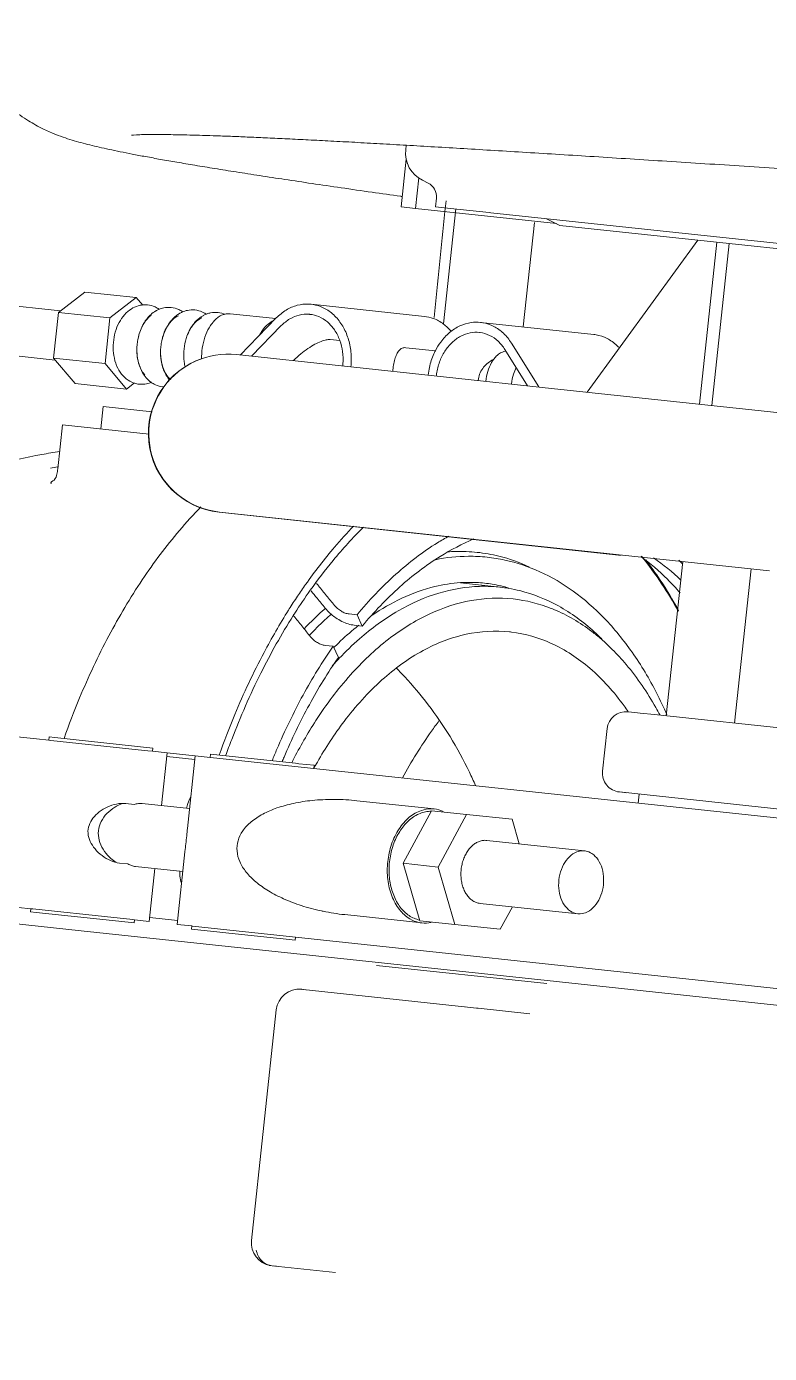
# Model space of a CAD drawing. Header units: millimetres. Extents: x 8265 to 78888, y 1905 to 34251.
# Drawn here: x 38794.17 to 38801.62, y 24291.53 to 24304.84 of the extents above; entities that cross this region are included whole.
import ezdxf

# ---------------------------------------------------------------- set-up
doc = ezdxf.new("R2010")
doc.units = ezdxf.units.MM
doc.layers.add('495_IMPIANTI_001-AM_0', color=6, linetype='Continuous', lineweight=0)

# ---------------------------------------------------------------- blocks, each defined once
blk = doc.blocks.new('gruppo elettrogeno')
at = {"layer": '495_IMPIANTI_001-AM_0'}
for p, q in [((174.3723924268306, -285.1465763368551), (175.0119360403496, -285.1465790617049)), ((174.9964519517598, -285.1465793999932), (174.9696849617103, -285.1465788844444)), ((174.9889195199903, -285.1465792549143), (175.0119360403496, -285.1465790617049)), ((175.0261329547502, -285.1468694382829), (175.0118871415689, -285.1465793868638)), ((175.0282609740207, -285.1469865484842), (175.0261329547502, -285.1468694382829)), ((175.2445633726493, -287.7065814608222), (175.2445898056994, -285.3765814611115)), ((173.2342921218587, -287.9365685231323), (172.7113547980589, -287.9365529734832)), ((173.2505881103298, -287.9365689076121), (173.2342963517094, -287.9365685232051)), ((173.3400465047398, -287.9365702158839), (173.2505881103298, -287.9365689076121)), ((174.9965742715995, -287.936579242084), (173.3400465047398, -287.9365702158839)), ((173.3400465047398, -287.9365702158839), (173.3644333093689, -287.9365707516417)), ((175.0145404998002, -287.9365788510922), (174.9696533101796, -287.936579534894)), ((175.0141943178296, -287.9365786387143), (175.0016269427197, -287.936578518872)), ((175.0117828991697, -287.9365787380239), (175.0141943178296, -287.9365786387143)), ((174.2930651279894, -288.2550444669223), (172.57360505424, -288.255051754023)), ((155.8249295856294, -288.2862614756932), (172.5736048579802, -288.2865479889924)), ((172.5736048579802, -288.2865479889924), (177.2754262204089, -288.2865612176147)), ((177.2754262204089, -288.2865612176147), (179.0032364242506, -288.2865428653831)), ((176.168663324439, -288.4518318775235), (167.7596765366798, -288.4517583384923)), ((175.12933355532, -288.4518128438731), (175.129333915489, -288.4200656063049)), ((175.1294522941498, -288.4200656076437), (175.2825081800693, -288.4200711864332)), ((175.2825081800693, -288.4200711864332), (175.3177714120502, -288.4200718526745)), ((175.3177714120502, -288.4200718526745), (175.7982436719103, -288.4200783440438)), ((175.7982436719103, -288.4200783440438), (175.8895427551397, -288.420079071363)), ((175.8895427551397, -288.420079071363), (176.1748155367604, -288.4200774669343)), ((176.1749335552504, -288.4518318417731), (176.168663324439, -288.4518318775235)), ((176.1749335552304, -288.4518274682714), (176.1749339154194, -288.4200774682731)), ((176.3248341827893, -288.4518291709255), (176.1749335552504, -288.4518318417731)), ((176.3249335552191, -288.4518291699724), (176.3249252349706, -289.1852360591629)), ((176.3249331215302, -288.4900570777618), (176.6058843204592, -288.4900566125734)), ((176.6058787046695, -288.9850724424914), (176.6058847542899, -288.4518154485349)), ((176.6059824577296, -288.4518154474836), (176.7558847541695, -288.4518214336249)), ((176.7558847542805, -288.4518171502214), (176.7558851144695, -288.420067150234)), ((176.7558847541695, -288.4518214336249), (176.803446119, -288.4518226392329)), ((176.7560034931303, -288.4200671515728), (176.9090593790497, -288.4200727303623)), ((176.803446119, -288.4518226392329), (176.9630459352102, -288.4518256753518)), ((176.9090593790497, -288.4200727303623), (177.7445352217092, -288.4200808321339)), ((176.9630459352102, -288.4518256753518), (177.7806918872393, -288.4518333165624)), ((177.7445352217092, -288.4200808321339), (177.8013667357391, -288.4200790108634)), ((177.7806918872393, -288.4518333165624), (177.8014851251501, -288.4518333095339)), ((177.801484754189, -288.4518305292631), (177.8014851143998, -288.4200790122022)), ((177.8014851251501, -288.4518333095339), (177.9247260684697, -288.4518323626735)), ((172.9992435324093, -288.9850690190515), (173.096221000349, -288.747564333863)), ((173.096221000349, -288.747564333863), (173.5559021793706, -288.7475743248151)), ((173.5559021793706, -288.7475743248151), (173.9094080471896, -288.7475746603532)), ((173.5559021793706, -288.7475743248042), (173.78250413557, -289.302579249962)), ((174.6640716638594, -288.7275705993243), (173.8845951105195, -288.7275698594322)), ((173.9094080471896, -288.7475746603532), (174.1360100033799, -289.3025795855146)), ((173.3260555874094, -288.9850693292619), (172.3401984307893, -288.9850683934828)), ((176.8029979084204, -288.9850726295927), (176.3249275057606, -288.985072175813)), ((176.8822290115495, -289.0025742328844), (176.9659443912788, -289.0025757241829)), ((173.78250413557, -289.302579249962), (173.5558895868089, -289.8575743246738)), ((173.78250413557, -289.302579249962), (174.1360100033799, -289.3025795855146)), ((174.1360100033799, -289.3025795855146), (173.9093954546188, -289.8575746602228)), ((176.3249225733089, -289.4198542049535), (176.32491425228, -290.1533291697642)), ((173.3260549997503, -289.620069329264), (172.340197828049, -289.6200683934849)), ((173.0962084077801, -289.8575643337253), (172.9992418756792, -289.6200690190535)), ((176.8029974292695, -289.6200726295947), (176.3249203019004, -289.6200721758041)), ((176.6058654513599, -290.1533154483232), (176.6058715008094, -289.6200724424825)), ((176.8822222047602, -289.6025742328138), (176.9659375844803, -289.6025757241123)), ((173.5558895868089, -289.8575743246738), (173.0962084077801, -289.8575643337253)), ((173.5558895868089, -289.8575743246738), (173.9093954546188, -289.8575746602228)), ((174.6640813745398, -289.877570599333), (173.8845940189294, -289.8775698594336)), ((176.3249146864691, -290.1150570779946), (176.6058658853908, -290.1150566126535)), ((163.1647534939802, -290.2447994152617), (172.0547534131001, -290.2449002568437)), ((176.168644021509, -290.1533318773227), (167.7596572337388, -290.153258338295)), ((171.8552544924496, -290.1532972310024), (171.8552534533592, -290.2448897978838)), ((172.0547532387791, -290.2449002630938), (171.9813869589088, -290.2449076649655)), ((175.1293138921701, -290.1850656060933), (175.1293142522591, -290.1533244699431)), ((175.1294322708291, -290.1850656074321), (175.2824881567503, -290.1850711862216)), ((175.2824881567503, -290.1850711862216), (175.3177508885692, -290.185071852452)), ((175.3177508885692, -290.185071852452), (175.7982238631193, -290.1850783438431)), ((175.7982238631193, -290.1850783438431), (175.8895227318299, -290.1850790711551)), ((175.8895227318299, -290.1850790711551), (176.1747955134397, -290.1850774667228)), ((176.1749137110892, -290.1533318415723), (176.168644021509, -290.1533318773227)), ((176.3248148798593, -290.1533291707246), (176.1749137110892, -290.1533318415723)), ((176.1749138921004, -290.1850774680652), (176.1749142522895, -290.1533274680742)), ((176.3248148838193, -290.153144688943), (176.6059631588796, -290.1531510864525)), ((176.6059631547996, -290.1533154472827), (176.7558658958587, -290.1533214334349)), ((176.7558650911487, -290.1850671500224), (176.7558654513505, -290.1533171500241)), ((176.7558658958587, -290.1533214334349), (176.80342681607, -290.153322639032)), ((176.7559834698095, -290.1850671513648), (176.909039355729, -290.1850727301653)), ((176.80342681607, -290.153322639032), (176.9630266322802, -290.1533256751545)), ((176.909039355729, -290.1850727301653), (177.7445151983993, -290.1850808319223)), ((176.9630266322802, -290.1533256751545), (177.7806725843093, -290.1533333163616)), ((177.7445151983993, -290.1850808319223), (177.8013467124292, -290.1850790106628)), ((177.7806725843093, -290.1533333163616), (177.8014650803489, -290.153333309333)), ((177.80146509109, -290.1850790119943), (177.801465451259, -290.1533305290623)), ((177.8014650803489, -290.153333309333), (177.9247067655397, -290.1533323624617)), ((177.9247067655397, -290.1533323624617), (179.3264550234799, -290.153298165912)), ((172.2447512977596, -290.4349024185149), (172.2447464195593, -290.8649024184642)), ((171.7886801004297, -291.0549126882624), (169.7988689911399, -291.0549148661421)), ((170.98066312839, -291.0549102579616), (170.9806454661102, -292.6117910233124)), ((171.6694643335704, -292.6117910233124), (171.6694819962395, -291.0548756100916)), ((171.9315201085501, -291.0549090886352), (171.7886801004297, -291.0549126882624)), ((171.9851430299896, -291.0549072846743), (171.9315201085501, -291.0549090886352)), ((172.0547435476601, -291.0549002630041), (171.9851430299896, -291.0549072846743)), ((175.0656269584397, -291.3932440936924), (175.0017238297187, -291.2870536335149)), ((175.1454932665802, -291.3932440936924), (175.0656269584397, -291.3932440936924)), ((174.8771362020598, -291.6261266200136), (174.7972698939102, -291.6261266200136)), ((174.7972698939102, -291.6261266200136), (174.8611792235897, -291.7323273845732)), ((174.9410455317302, -291.7323273845732), (174.8611792235897, -291.7323273845732)), ((173.4655731650091, -292.1612679110049), (173.8632009305602, -292.1612679110049)), ((170.7946936971093, -292.6117910233124), (173.1616936453102, -292.6117910233124)), ((173.1261149840993, -292.6087183232421), (172.3472336709492, -292.6084556558935)), ((176.3457730583705, -292.6093349648518), (173.1262301550596, -292.6087183253048)), ((173.16169362439, -292.6117910296025), (176.3423588276892, -292.6113905021239)), ((178.0000958230994, -292.8689766529724), (178.0000958230994, -293.3132679110031)), ((178.0000838162505, -293.3132679110031), (177.1268234749696, -293.3132679110031)), ((177.6150958230992, -293.3132679110031), (177.6150958230992, -293.5392679110018)), ((177.61509164975, -293.5392679110018), (177.1202289293287, -293.5392679110018)), ((177.3287341319192, -293.8086624816215), (177.4013149459788, -293.7390279612819)), ((177.4013149459788, -293.7390279612819), (177.9204459489101, -293.7390279612819)), ((177.4013149459788, -293.7390279612819), (177.6420263191594, -293.9699680689528)), ((177.9204459489101, -293.7390279612819), (178.1611573220907, -293.9699680689528)), ((177.6420263191594, -293.9699680689528), (177.6420263191594, -294.4318482843019)), ((177.6420263191594, -293.9699680689528), (178.1611573220907, -293.9699680689528)), ((178.1425417630599, -293.9521081766334), (180.4788832639497, -293.9521081766334)), ((178.1611573220907, -293.9699680689528), (178.1611573220907, -294.4318482843019)), ((176.8552779023303, -294.0717818612438), (176.8551799171291, -294.0713802866821)), ((170.7946936971093, -294.1997910233122), (173.1616936453102, -294.1997910233122)), ((171.5448107104603, -294.1997910233122), (171.5447921606792, -295.834902372445)), ((171.6694277704992, -295.8348756097921), (171.6694463199692, -294.1997910233122)), ((172.8049746735196, -294.1997910233122), (172.2420070067692, -295.1751421649724)), ((173.1616936662303, -294.1997910170148), (176.3423588695296, -294.1993904895326)), ((173.611260516529, -294.6083362001345), (173.2906960525197, -294.1997894167444)), ((173.4048953882993, -294.1997880001154), (173.6693717049602, -294.5368526488319)), ((175.9247099904005, -294.5368526488319), (176.1894070398193, -294.1995066849022)), ((176.303659910549, -294.199439873345), (175.9828211788299, -294.6083362001345)), ((177.1009025943004, -294.1441782836055), (177.100739750289, -294.1425988885321)), ((177.1008099727806, -294.2585418532626), (177.1009029430897, -294.2576346383039)), ((177.3397578364893, -294.1441782836055), (177.3395949924707, -294.1425988885321)), ((177.3396652149604, -294.2585418532626), (177.3397581852696, -294.2576346383039)), ((176.8551915866501, -294.3303883172348), (176.8553068618694, -294.3299155279537)), ((174.3591015059992, -294.4497081766322), (174.6602785185787, -294.4497081766322)), ((175.3251046172591, -294.4497081766322), (175.4213980117493, -294.4497081766322)), ((177.6420263191594, -294.4318482843019), (177.4013149459788, -294.6627883919837)), ((177.6420263191594, -294.4318482843019), (178.1611573220907, -294.4318482843019)), ((178.1611573220907, -294.4318482843019), (177.9204459489101, -294.6627883919837)), ((178.1425417630599, -294.4497081766322), (180.4788832639497, -294.4497081766322)), ((175.9886495452993, -294.6009081766324), (176.4488293550694, -294.6009081766324)), ((177.4013149459788, -294.6627883919837), (177.3289001530702, -294.5933131534448)), ((173.9424713505505, -294.7822679110041), (172.7990923279503, -294.7822679110041)), ((173.5103864523498, -295.8349138499843), (173.5103864523498, -294.7822679110041)), ((174.3103864523491, -295.8868978026521), (174.3103864523491, -294.7264357787217)), ((175.6516103448103, -294.7822679110041), (174.5082313221992, -294.7822679110041)), ((177.4013149459788, -294.6627883919837), (177.9204459489101, -294.6627883919837)), ((172.2420341159795, -295.1750952178236), (171.8611347214191, -295.8349363617644)), ((171.5447921606792, -295.8349363453754), (163.6747922202103, -295.834847064013)), ((173.2525466462794, -295.8349138500425), (171.5447921606792, -295.8349363453754)), ((173.2525473148489, -295.8349138499843), (173.3955225269201, -295.8869544082745)), ((174.7105444705703, -295.8486645812636), (173.2901963944787, -295.8486174780128)), ((174.7105409496289, -296.1590259354716), (174.7105444705703, -295.8486645812636)), ((174.7105444705703, -295.8486645812636), (174.8572159368996, -295.8486659186246)), ((174.8572159368996, -295.8486659186246), (174.8572104635095, -296.3311300171526)), ((173.954183579699, -295.8869500328447), (164.8566197192104, -295.8868841894846)), ((173.9719215986588, -295.8869498743816), (173.954183579699, -295.8869500328447)), ((174.3616267760008, -295.8869405196319), (173.9719215986588, -295.8869498743816)), ((174.5136253644796, -295.8869281552043), (174.3616267760008, -295.8869405196319)), ((174.5136894465504, -295.8869281588932), (174.5136884614294, -295.9737637233929)), ((174.8744874916392, -295.9547249588841), (174.8725646987896, -295.9546562767437)), ((174.6136997763897, -296.116598134272), (174.6716607223898, -296.1376949380146)), ((174.8716833608905, -296.4233637660227), (174.8716828277993, -296.4703548124244))]:
    blk.add_line(p, q, dxfattribs=at)
for centre, radius, start, end in [((175.0145903805787, -285.3765764643222), 0.22999735449, 359.998737582272, 86.28705161528877), ((175.0145639475195, -287.7065812390329), 0.22999735445, 270.0006982819969, 359.9999624181181), ((172.0547512977701, -290.4349002630233), 0.19, 359.9993499981107, 89.99934999915291), ((172.0547464195697, -290.8649002629727), 0.19, 269.9993499991529, 359.9993499981107), ((172.3488067497001, -293.4015086312947), 0.794, 90.11718644427108, 94.33164143097859), ((172.3472336222803, -293.4024557333842), 0.794, 90.00000150963272, 93.37657089964519), ((176.3423588486094, -293.4053904958246), 0.794, 270.0000015096327, 90.00000150963272), ((176.3457731488797, -293.4033348747625), 0.794, 294.5154779522617, 90.00000150963272), ((174.6656884614204, -295.973765447784), 0.152, 179.9993500001951, 249.999349997931), ((174.5676833609105, -296.4233603172443), 0.304, 359.9993499981107, 69.99934999793099)]:
    blk.add_arc(centre, radius, start, end, dxfattribs=at)
for points, start_tangent, end_tangent in [([(180.0780434444496, -284.3065783870852), (179.8834662130503, -284.0041517139625), (179.6306164257494, -283.7243973802733), (179.3728147818201, -283.5177338940821), (179.1251287715004, -283.3696419240814), (178.8980619522299, -283.2667181962252), (178.6984685101306, -283.1968240020842), (178.5250484963199, -283.1484038575154), (178.366527189939, -283.1114086217722), (178.2104715880196, -283.0793960050951), (178.0388071800389, -283.0474040299641), (177.8440755055308, -283.0141554111733), (177.6231600771698, -282.9795158709649), (177.3733972356495, -282.9435651875147), (177.0920550693099, -282.9065005624843), (176.7769260266396, -282.8687149286243), (176.4657419342893, -282.8348428214131)], (-0.4746607124626348, 0.8801688520076498), (-0.9946663646047276, 0.1031446708464158)), ([(175.0400589351502, -285.1483719562248), (175.0282490876489, -285.1471504662632)], (-0.9908632945611741, 0.1348700540942135), (-0.9973811648572731, 0.07232435266180298)), ([(175.0446538512806, -285.1490605467525), (175.0400589351502, -285.1483719562248)], (-0.986830593699089, 0.1617571616328118), (-0.9908632945101222, 0.1348700544692807)), ([(175.0939829851504, -285.1664329187124), (175.0620131584601, -285.1529374068132), (175.0446538512806, -285.1490605467525)], (-0.8725455426726946, 0.4885327787999624), (-0.9868305936232227, 0.1617571620956485)), ([(175.1881765821799, -285.2853354900517), (175.1617920231802, -285.2307711187141), (175.12870934887, -285.1917565941521), (175.0939829851504, -285.1664329187124)], (-0.3216677521184022, 0.9468526058722626), (-0.8725455426545723, 0.48853277883233)), ([(178.00124969221, -293.0445185337239), (178.1751979512901, -292.9959460584441), (178.6465381405797, -292.8363153737455), (179.1419083664296, -292.6176763332523), (179.6803436508289, -292.3086479545937), (180.2242149702397, -291.9011655533914), (180.7324046526501, -291.4004226607549), (181.1776520910207, -290.814969563985), (181.5379043403391, -290.1623903389745), (181.7969252067487, -289.4651214039231), (181.9485268708395, -288.7478693813327), (181.99437592916, -288.0732679109942)], (0.9667732253165389, 0.2556355429337969), (1.618643765082086e-05, 0.9999999998689997)), ([(173.8845949206006, -288.7275698594431), (173.7935586653202, -288.7422766542632)], (-0.9999999999995173, -9.827540097879012e-07), (-0.9517115482839632, -0.3069936951517761)), ([(173.8899552660696, -288.7276225627438), (173.8846010878988, -288.7275698595049)], (-0.9998074502295224, 0.01962300857517194), (-0.9999999997637948, 2.173500437037548e-05)), ([(173.9129774024295, -288.7290260855634), (173.8899552660696, -288.7276225627438)], (-0.9948561786795391, 0.1012975011693043), (-0.9998074502230714, 0.01962300890385351)), ([(173.91274627448, -288.7540170384536), (173.9399556622502, -288.758169269583), (173.9941835279096, -288.7748511057443), (174.046180478319, -288.8022757739245), (174.0948880055003, -288.8398849869418), (174.1393145646598, -288.8869131297042), (174.1785557591702, -288.9424028448238), (174.2118127514805, -289.0052245217239), (174.2384085251197, -289.0740992922338), (174.2578016668504, -289.1476250646347), (174.2695973882201, -289.2243050662228), (174.2735555623603, -289.3025783133135), (174.2695956122589, -289.3808513883132), (174.2577981510804, -289.4575308771246), (174.238403341109, -289.5310558064821), (174.2118060047596, -289.5999294208532), (174.1785475870802, -289.6627496520823), (174.139305133569, -289.7182376613937), (174.0948775073903, -289.7652638729533), (174.0461691269102, -289.8028709686923), (173.9941715542791, -289.8302933765926), (173.9399433101498, -289.8469728555219), (173.9127372966304, -289.8511235480046)], (0.9947740323181877, -0.1021010510495033), (-0.9947771720659848, -0.102070455747009)), ([(173.9129624140205, -289.8761150657638), (174.0102473537099, -289.8494300873836), (174.1236068954004, -289.7677598260825), (174.2135702448795, -289.6405535296735), (174.2713311626703, -289.480263036764), (174.2912356077104, -289.3025786975822), (174.2713351942202, -289.1248934932746), (174.2135779133296, -288.9646004896249), (174.12361745013, -288.8373902826652), (174.0102597615296, -288.7557150937728), (173.9129774024295, -288.7290260855634)], (0.9948612457996824, 0.1012477239541917), (-0.9948561786865274, 0.10129750110067)), ([(174.8837309243299, -288.7382187172925), (174.6640776412496, -288.7275705993825)], (-0.9952434252789244, 0.09741932271923306), (-0.9999999999653922, 8.319606587177651e-06)), ([(174.8981009971994, -288.7396729314542), (174.8837309243299, -288.7382187172925)], (-0.994582570704026, 0.103949555322623), (-0.9952434252510828, 0.09741932300366517)), ([(174.8992171539194, -289.865353874412), (175.1085227504991, -289.832631485654), (175.2930321125004, -289.7833742542725), (175.4530980464697, -289.7198346730229), (175.588001302629, -289.6431762700422), (175.6952733651488, -289.5541315693636), (175.7702884255305, -289.4541325366017), (175.8068459698807, -289.3505223698239), (175.8056609757896, -289.2479935812453), (175.7670147863391, -289.1451365119547), (175.6913193701403, -289.046986026483), (175.583990308849, -288.9592563402848), (175.4495037986198, -288.8836137483022), (175.2900894777304, -288.8208092506547), (175.1064167370205, -288.7720718359242), (174.8981009971994, -288.7396729314542)], (0.9945301174261585, 0.1044502059945857), (-0.9945825706717057, 0.103949555631861)), ([(176.3265737929687, -288.8689854913036), (176.3477324721898, -288.9350129930544), (176.3556779928003, -288.9848285902344)], (0.3942045944606232, -0.9190227079382401), (0.09742377362351581, -0.9952429895924684)), ([(172.332662198869, -288.9852581267742), (172.2634054822502, -289.0042143173023), (172.1958715597393, -289.059346145893), (172.1457455515701, -289.1438141671324), (172.1190733941003, -289.247430291035)], (-0.9987470345787777, -0.0500435901999231), (-0.1236773703068191, -0.9923224818948676)), ([(172.3401983023905, -288.9850683934937), (172.332662198869, -288.9852581267742)], (-0.9999999999989982, -1.415526971737871e-06), (-0.9987470345931093, -0.05004358991389996)), ([(172.416997545999, -289.0042176555444), (172.3402017313492, -288.9850683935229)], (-0.8908937799982557, 0.4542117047813933), (-0.9999999997638048, 2.173454444984646e-05)), ([(172.5613241156698, -289.2474399031425), (172.5346543092001, -289.1438226198816), (172.484530217569, -289.0593524197548), (172.416997545999, -289.0042176555444)], (-0.1236545404024847, 0.9923253270162213), (-0.8908937800048191, 0.4542117047685201)), ([(173.3260555874094, -288.985073035813), (173.3446009666804, -288.9861541557848), (173.38117925601, -288.9947859428839), (173.4162539073404, -289.0118132584439), (173.4488681756193, -289.0367716416631), (173.4781324286196, -289.0689802929237), (173.5032484138192, -289.1075606441746), (173.5235310325988, -289.1514603240039), (173.5384270280101, -289.199481863584), (173.54753007611, -289.250315360493), (173.5505918694907, -289.3025742094624)], (0.9999999999994601, -1.039249650603514e-06), (-1.13446587250527e-05, -0.9999999999356494)), ([(176.8822290115495, -289.0025742328844), (176.8403834937708, -288.989184797575), (176.8030012089803, -288.9850726296327)], (-0.9207455009385839, 0.3901637124353782), (-0.9999999997638063, 2.1734481842354e-05)), ([(176.9659443912788, -289.0025757241829), (177.0563011497597, -289.0169283778241), (177.1472036305004, -289.0578581645141), (177.2243804106402, -289.1170188963451), (177.2804880694694, -289.1872768783624), (177.3106027636804, -289.2656691742823), (177.3093024189093, -289.3459785927635), (177.2778915772396, -289.4221909829039), (177.2219318390489, -289.4904933393636), (177.14656875937, -289.5476764485038), (177.0566576494693, -289.588114506013)], (0.9999999998588689, -1.680066229575839e-05), (-0.9560045353780183, -0.293351884835703)), ([(177.0570174960903, -289.0396512617745), (176.999381954789, -289.0066048365343)], (-0.8176560023644535, 0.5757070972268634), (-0.9128500154232476, 0.4082950518213229)), ([(177.0570509486388, -289.5654706799223), (177.071489896749, -289.5548018836535), (177.1429016535803, -289.4834744693626), (177.1918765514292, -289.3970708092429), (177.2095560837188, -289.3025901712545), (177.1920714643293, -289.2085964651715), (177.143190735469, -289.1220484353917), (177.0722308628301, -289.0509200461938), (177.0570174960903, -289.0396512617745)], (0.8176155557339839, 0.5757645378293186), (-0.8176560023484121, 0.5757070972496461)), ([(176.324922952359, -289.419969972093), (176.324234125319, -289.3459776577338), (176.3241749114495, -289.2656682379538), (176.3249232353701, -289.1872759713451), (176.3249247709991, -289.1851201859254)], (-5.136237414920377e-05, 0.9999999986809532), (0.0002033037366841689, 0.9999999793337953)), ([(172.1190733941003, -289.247430291035), (172.1190721431594, -289.3576968838324)], (-0.1236773703177871, -0.9923224818935007), (0.1236545403570093, -0.9923253270218879)), ([(172.5613228647399, -289.3577064959436), (172.5613241156698, -289.2474399031425)], (0.1236773703177871, 0.9923224818935007), (-0.1236545403570093, 0.9923253270218879)), ([(173.5505918694907, -289.3025742094624), (173.547528890389, -289.3548329253144), (173.5384246889189, -289.4056660265023), (173.5235276039493, -289.453686918544), (173.5032439891202, -289.4975857166837), (173.4781271285701, -289.5361649761444), (173.448862144789, -289.5683723552947), (173.4162473102406, -289.5933293208045), (173.3811722725895, -289.6103551116839), (173.3445937874203, -289.6189853087644), (173.3260549997503, -289.6200656227238)], (-1.134464937318571e-05, -0.9999999999356496), (-0.9999999999994601, 1.039225736951307e-06)), ([(172.1190721431594, -289.3576968838324), (172.1457419496401, -289.4613141670934), (172.1958660412693, -289.5457843672239), (172.2633987128393, -289.6009191314233), (172.3326605553393, -289.6198786115356)], (0.1236545403981768, -0.992325327016758), (0.9987466863255696, -0.05005053999403294)), ([(172.41699077659, -289.6009224696727), (172.484524699099, -289.5457906410747), (172.53465070727, -289.4613226198426), (172.5613228647399, -289.3577064959436)], (0.8909115581409435, 0.454176832930607), (0.1236773703078634, 0.9923224818947375)), ([(172.3401979564496, -289.6200683934849), (172.41699077659, -289.6009224696727)], (0.9999999999989976, 1.416034724006655e-06), (0.8909115581225596, 0.4541768329666683)), ([(177.0566576494693, -289.588114506013), (176.96594183655, -289.602575724145)], (-0.9560045353652309, -0.2933518848773755), (-0.9999999999999332, 3.657692491820791e-07)), ([(176.9994456194599, -289.5985125949528), (177.0570509486388, -289.5654706799223)], (0.9127555752517773, 0.4085061319574008), (0.8176155557403102, 0.5757645378203349)), ([(172.3326605553393, -289.6198786115356), (172.3401945274891, -289.6200683934521)], (0.9987466863388981, -0.05005053972807007), (0.9999999997638094, -2.173433633127908e-05)), ([(176.3556689116995, -289.6203162910942), (176.3477114112302, -289.6701694138728), (176.3265621749197, -289.7361432499429)], (-0.09749166901652749, -0.9952363410127124), (-0.394240957326546, -0.9190071096385756)), ([(176.8029971912401, -289.6200726295947), (176.8400844922198, -289.6160241433327), (176.8822222047602, -289.6025742328138)], (0.9999999999987018, -1.611360151500202e-06), (0.9207593671258326, 0.3901309880668749)), ([(173.7936059889507, -289.8628784707844), (173.8845880415502, -289.8775698593645)], (0.9517597890567082, -0.3068441036336372), (0.9999999997638056, -2.173450472088639e-05)), ([(174.6640822519294, -289.877570599333), (174.8837524763803, -289.8669227991641)], (0.9999999999997901, -6.481077005030919e-07), (0.9952432795238164, 0.0974208117533359)), ([(174.8837524763803, -289.8669227991641), (174.8992171539194, -289.865353874412)], (0.9952432794981293, 0.09742081201575248), (0.9945301174520733, 0.1044502057478359)), ([(173.8845942088392, -289.8775698594336), (173.8899477591804, -289.8775172802352)], (0.9999999999995169, 9.828896714199999e-07), (0.999807906454332, 0.01959974977915702)), ([(173.8899477591804, -289.8775172802352), (173.9129624140205, -289.8761150657638)], (0.9998079064457389, 0.01959975021750365), (0.994861245817103, 0.1012477237830155)), ([(172.9302121100791, -292.0037796956431), (173.3217073613505, -292.0572679110055), (173.7380263106606, -291.9967419990035), (174.1416956193698, -291.8170033122124), (174.520449999789, -291.5235131196723), (174.8627811917304, -291.1251889723835), (175.1582876351604, -290.6341337479944), (175.3448150362201, -290.2110579442242)], (0.9643436832631248, -0.2646530947306496), (0.3573093694802545, 0.9339860890193297)), ([(173.3021040931199, -291.7252393569042), (173.3217073613505, -291.7253897006749), (173.7504430624194, -291.6549847084943), (174.1627568119402, -291.4473884827248), (174.5426433405701, -291.1097007944236), (174.87576410781, -290.655707994204), (175.0995963214791, -290.2199760582016)], (0.9998826628711877, -0.01531863210677737), (0.4001879946219907, 0.9164330684564092)), ([(174.4070133210389, -291.2382597968726), (174.31949018261, -291.164325660674), (174.0552867173301, -290.9106956476617), (173.8036296860191, -290.6163382796522), (173.57215620649, -290.2823897882745), (173.4968453053298, -290.1558326428649)], (-0.7736346557421406, 0.633631927411127), (-0.4955825354991444, 0.8685608502046585)), ([(174.2341107105094, -290.155551036064), (173.9932674800093, -290.652004447672), (173.9303094016195, -290.7609524239242)], (-0.3844563074944015, -0.923143189124943), (-0.5123051963281388, -0.8588034616925965)), ([(175.4519349404291, -290.1856733946634), (175.4373160749801, -290.234360679643), (175.2407566641505, -290.7849571856941), (175.0017238297187, -291.2870536335149)], (-0.2838373676733584, -0.9588724360999531), (-0.4787670933689345, -0.877941951558907)), ([(175.0656269584397, -291.3932440936924), (175.3130757252602, -290.8749193730737), (175.5165790027295, -290.306282079332), (175.5519809518901, -290.1863182167153)], (0.4798764874731124, 0.8773360569191647), (0.2741589548178509, 0.9616843907921058)), ([(175.0995963214791, -290.2199760582016), (175.1166147813801, -290.1804557767146)], (0.4001879947259646, 0.9164330684110058), (0.3908577455168695, 0.9204510974350948)), ([(175.1166147813801, -290.1804557767146), (175.1274523324992, -290.1547013312456)], (0.390857745440279, 0.9204510974676178), (0.3848740825195197, 0.9229690897341893)), ([(175.3448150362201, -290.2110579442242), (175.3537822577491, -290.1874354932925)], (0.3573093694053045, 0.9339860890480027), (0.3524865054890831, 0.9358168963253949)), ([(176.0208091905006, -290.1865212859748), (175.9776443086394, -290.3563234016847), (175.7579035100898, -291.048727082064), (175.496444615299, -291.6563122009547)], (-0.2358780131530671, -0.9717826726747919), (-0.4426114352461997, -0.8967135090926752)), ([(175.5494705921792, -291.7065374132517), (175.7486181874301, -291.2578148111943), (175.9733990790992, -290.6080677605833), (176.0855472314197, -290.1867740719326)], (0.4404842423645406, 0.8977603423122102), (0.2313754682311361, 0.9728645294699683)), ([(177.6509264667693, -290.1867757716436), (177.5387787186992, -290.6080677605833), (177.3139978270192, -291.2578148111943), (177.0402701825205, -291.8534610643846), (176.72224567577, -292.3848870995216), (176.5331905786097, -292.6429319128956)], (-0.2313756721335297, -0.9728644809760285), (-0.6188994900437963, -0.7854701911743875)), ([(173.6244337814387, -292.4462348488532), (173.4462228470002, -292.4367354487122), (173.0835786696407, -292.357579792003), (172.7303705434097, -292.1990725207443), (172.3920262788706, -291.9623205000144), (172.0769721288889, -291.652100299224), (171.7908872263288, -291.2736127682228), (171.6629364683904, -291.065218709432)], (-0.9999999992822106, -3.788903397115984e-05), (-0.4975530771267646, 0.8674335337313677)), ([(171.733702438929, -291.0580254504321), (171.7806335309597, -291.1251889723835), (172.1229647229102, -291.5235131196723), (172.2786409721302, -291.6604707425222)], (0.5627870323672396, -0.8266019333386992), (0.7796810409503218, -0.6261768714849048)), ([(172.0535563675603, -291.055798427843), (172.1007713821291, -291.1097007944236), (172.4806579107608, -291.4473884827248), (172.8929716602797, -291.6549847084943), (173.3021040931199, -291.7252393569042)], (0.6486408869353149, -0.7610946063373254), (0.9998826628710829, -0.015318632113618)), ([(174.9918908733598, -291.2793438656126), (175.0554320349002, -291.1928922617344)], (0.6053970074741447, 0.7959236542165024), (0.579144143499334, 0.8152251597260863)), ([(173.6223015534306, -292.1529445171554), (173.6687241547406, -292.1473053184136), (174.0694847047798, -292.036176198163), (174.4537721222896, -291.8169492703646), (174.8111040482891, -291.4956044741348), (174.9918908733598, -291.2793438656126)], (0.9944784678914671, 0.1049408257078257), (0.6053970074362889, 0.7959236542452963)), ([(175.0538581577293, -291.3849063553216), (175.0158886833306, -291.4312805688614), (174.8567421034804, -291.6065026942933)], (-0.6258831217191335, -0.7799168660486273), (-0.7037589172464973, -0.7104388688663071)), ([(175.0586016644502, -291.3789805238348), (175.0538581577293, -291.3849063553216)], (-0.6239636237463735, -0.781453387119983), (-0.6258831223223805, -0.7799168655645216)), ([(175.1454932665802, -291.3932440936924), (175.1844991134003, -291.3981644558125), (175.2257526877092, -291.4124426494536), (175.2654734977004, -291.4347447966657), (175.3001124706097, -291.4631112260149)], (1, -1.83697019872103e-16), (0.7114595637819005, -0.7027270374073193)), ([(175.4949937777401, -291.6555961641034), (175.4802784016301, -291.6410620274046), (175.3898813456508, -291.5517773138645), (175.3001124706097, -291.4631112260149)], (-0.7114751292689346, 0.7027112781446965), (-0.7114595637718224, 0.7027270374175226)), ([(175.3148857336291, -291.4762440225322), (175.1759923678292, -291.6473220827038), (175.1181055008201, -291.7120526808949)], (-0.6045148317752904, -0.7965938853416414), (-0.6770534525376121, -0.7359338437705523)), ([(175.1832145185199, -291.7634602380431), (175.3745246119197, -291.5345213801347)], (0.6766796883092736, 0.7362775288093915), (0.605934865134758, 0.795514260848995)), ([(175.3158381488502, -291.4749883939339), (175.3148857336291, -291.4762440225322)], (-0.6041529232297687, -0.7968683990176327), (-0.6045148326082772, -0.7965938847095092)), ([(172.2786409721302, -291.6604707425222), (172.3983693366099, -291.7499790528318)], (0.7796810409524172, -0.6261768714822956), (0.8217780621689443, -0.5698077013676235)), ([(173.7757596105093, -292.6150843324331), (174.0946499371894, -292.4031308479944), (174.4631802112399, -292.0576289745122), (174.7972698939102, -291.6261266200136)], (0.8754060589515588, 0.4833882828026558), (0.554740948734326, 0.8320231245568478)), ([(174.0285412108897, -292.6166037113335), (174.1356427053397, -292.5368497952923), (174.5162784958902, -292.1790841677148), (174.8611792235897, -291.7323273845732)], (0.8170554819670848, 0.5765590510845658), (0.5535398207130646, 0.8328227103561409)), ([(174.8567421034804, -291.6065026942933), (174.8320936850105, -291.6310539622145)], (-0.7037589172643013, -0.7104388688486706), (-0.7132430490283908, -0.7009167946430479)), ([(174.8771362020598, -291.6261266200136), (174.93853823465, -291.6323662145633), (175.00482253882, -291.6510775091128), (175.0699973774499, -291.6805260601332), (175.1147998407596, -291.707577309674)], (1, -1.83697019872103e-16), (0.8294110756275286, -0.5586387630896965)), ([(175.0956686136087, -291.8022009608949), (175.0610274380088, -291.773831505544), (175.0213050726306, -291.7515273023428), (174.9800507864402, -291.7372480006243), (174.9410455317302, -291.7323273845732)], (-0.7114466792963914, 0.7027400817643304), (-1, 1.83697019872103e-16)), ([(175.1147998407596, -291.707577309674), (175.1323899704603, -291.7199560899326), (175.1833260743006, -291.7628860095656)], (0.82941107561541, -0.5586387631076889), (0.7180063730699159, -0.6960365279430275)), ([(175.496444615299, -291.6563122009547), (175.4826816027398, -291.6840161800037), (175.353638762319, -291.927545638825)], (-0.4426114352577164, -0.8967135090869907), (-0.489533168759782, -0.8719846768630781)), ([(175.4061299723999, -291.980572315214), (175.4748905429187, -291.8534610643846), (175.5436216736598, -291.7184257582021)], (0.4868222511783217, 0.8735010565292243), (0.4424219229337828, 0.8968070261252272)), ([(175.5436216736598, -291.7184257582021), (175.5494705921792, -291.7065374132517)], (0.442421923220399, 0.896807025983831), (0.4404842422441686, 0.8977603423712704)), ([(172.3953767550702, -291.7541929096524), (172.4773742077195, -291.8169492703646), (172.8616616252293, -292.036176198163), (173.2624221752703, -292.1473053184136), (173.3758333771802, -292.158488154445)], (0.7798509068713886, -0.6259653049905185), (0.9981985628251144, -0.05999690970272104)), ([(172.3983693366099, -291.7499790528318), (172.5017191033294, -291.8170033122124), (172.9053884120294, -291.9967419990035), (172.9302121100791, -292.0037796956431)], (0.8217780621668868, -0.5698077013705909), (0.9643436832651027, -0.2646530947234426)), ([(174.7092975553787, -291.7438885257843), (174.4321891344898, -291.9458402455721), (174.1137642574195, -292.0982530776537), (173.8633877029897, -292.163887857253)], (-0.7592820559254538, -0.6507616764604507), (-0.9856732571891503, -0.1686660311447781)), ([(175.0956686136087, -291.8022009608949), (175.1854217374894, -291.8908546633438), (175.2758232941796, -291.9801468653723), (175.2991619497006, -292.0031988155943)], (0.7114466792901022, -0.7027400817706975), (0.7114642184530406, -0.7027223248631027)), ([(175.1833260743006, -291.7628860095656), (175.186386629739, -291.7658808581918)], (0.7180063727076857, -0.6960365283166912), (0.7114431861919096, -0.7027436181290471)), ([(175.186386629739, -291.7658808581918), (175.2761343436596, -291.8545300664346), (175.34533902972, -291.9228862988757)], (0.7114431859144943, -0.7027436184098966), (0.7114575547422399, -0.7027290714067497)), ([(175.353638762319, -291.927545638825), (175.1572615327696, -292.249996196254), (174.8907070433888, -292.614163921412)], (-0.4895331687679546, -0.8719846768584902), (-0.6307842282459358, -0.7759582832834375)), ([(174.9897931884898, -292.6148002408527), (175.15686603617, -292.3848870995216), (175.4061299723999, -291.980572315214)], (0.6125441001182488, 0.7904364145270162), (0.4868222511850539, 0.8735010565254724)), ([(171.6592660652805, -292.1186340999529), (171.8737801551688, -292.4015088309034), (172.0410973872295, -292.5904866855244)], (0.57086410347925, -0.8210445635645072), (0.68804570328656, -0.7256673550525083)), ([(171.6593397337092, -292.1104408268047), (171.8530901385693, -292.3638895406739), (172.087232837539, -292.6212479973628)], (0.5769630656979011, -0.8167702374722524), (0.7082283034566554, -0.7059834772733053)), ([(173.4551838662701, -292.1740678946344), (173.3747991416294, -292.1620336562128)], (-0.9928075053540609, 0.1197215824847226), (-0.9843933478860324, 0.1759822054576222)), ([(173.3758333771802, -292.158488154445), (173.4655731650091, -292.1611816452723)], (0.9981985628254693, -0.05999690969681501), (1, -1.83697019872103e-16)), ([(173.4647055031201, -292.1751832035525), (173.4551838662701, -292.1740678946344)], (-0.9936000412058306, 0.1129555581446605), (-0.992807505360215, 0.1197215824336892)), ([(173.624364973999, -292.1842236896236), (173.4647055031201, -292.1751832035525)], (-0.9999999987752987, 4.949143952285276e-05), (-0.9936000411523991, 0.1129555586146651)), ([(173.4655731650091, -292.1611816452723), (173.6223015534306, -292.1529445171554)], (1, -1.83697019872103e-16), (0.9944784678913224, 0.1049408257091964)), ([(173.845328799549, -292.1668603527332), (173.78579999254, -292.1749894897848), (173.624364973999, -292.1842236896236)], (-0.9877345809005013, -0.1561422354563655), (-0.9999999987752985, 4.949144286704342e-05)), ([(173.8633877029897, -292.163887857253), (173.845328799549, -292.1668603527332)], (-0.9856732572127157, -0.1686660310070639), (-0.9877345809316967, -0.1561422352590283)), ([(171.6630492372096, -292.2974666659547), (171.8041935151105, -292.4192048776649), (172.0930227606495, -292.6178116957026)], (0.7343024615717776, -0.6788224325474433), (0.8660613626570846, -0.499937712232788)), ([(173.1912248804292, -292.3927379585521), (173.5098232296205, -292.4692021096535), (173.7290255328808, -292.4841748292756)], (0.9457713351453069, -0.3248331596642556), (1, -1.83697019872103e-16)), ([(174.1387310087594, -292.3661346714043), (173.8119507265092, -292.4357049041218), (173.6244337814387, -292.4462348488532)], (-0.953938635087239, -0.3000018008077549), (-0.9999999992822106, -3.788903590990468e-05)), ([(171.6672942294499, -292.4238702660523), (171.9635674193996, -292.6174231828418)], (0.7954971936067172, -0.6059572715661041), (0.8764777885143137, -0.4814422979351295)), ([(173.7290255328808, -292.4841748292756), (173.9482278361302, -292.4692021096535), (174.0256356446989, -292.4566321728717)], (1, -1.83697019872103e-16), (0.9829215257733979, 0.1840251998268052)), ([(171.6652584301391, -292.5868602534256), (171.7113484780493, -292.6199906113334)], (0.8055622477213796, -0.5925111518326711), (0.8183734251866378, -0.5746868164037613)), ([(178.0006308493994, -292.8683509097546), (178.0052641151306, -292.8165073541941), (178.0267748522692, -292.7538990593721), (178.0521709163495, -292.7144305448937)], (0.02327118039883542, 0.9997291894122352), (-0.7348122962094085, 0.6782705133937762)), ([(178.0010891233796, -292.8892890678917), (178.0051664549501, -292.8881826906445)], (0.9651869390981033, 0.2615610303436546), (0.9650146104825508, 0.2621961127766976)), ([(178.0051664549501, -292.8881826906445), (178.0746133973189, -292.8688921302537)], (0.965014610259254, 0.2621961135985431), (0.9619840741412671, 0.2731055493734413)), ([(177.0270471859003, -293.8013602307919), (177.0417018458793, -293.8009081766331)], (0.9981121172186178, 0.0614182502304326), (1, -1.83697019872103e-16)), ([(177.0417018458793, -293.8009081766331), (177.1178843419693, -293.8131700811145), (177.16198325613, -293.8324411831027)], (1, -1.83697019872103e-16), (0.8754460608391259, -0.4833158331373569)), ([(177.1591221408999, -293.8330757340018), (177.2061284983101, -293.8126014125746), (177.2805570880701, -293.8009081766331)], (0.8730917097571017, 0.4875560135547721), (1, -1.83697019872103e-16)), ([(177.16198325613, -293.8324411831027), (177.1899628927895, -293.8501937162337)], (0.8754460607590097, -0.4833158332824741), (0.8106832788416065, -0.5854849454995594)), ([(177.1899628927895, -293.8501937162337), (177.1927624945201, -293.8522421570824)], (0.8106832789805831, -0.5854849453071275), (0.8033636349185319, -0.5954887657130769)), ([(177.1927624945201, -293.8522421570824), (177.2390343193692, -293.8948846135145)], (0.8033636354204882, -0.5954887650358964), (0.6631161313406246, -0.7485165304492905)), ([(177.2805570880701, -293.8009081766331), (177.3293022627804, -293.8058886622539)], (1, -1.83697019872103e-16), (0.9796622887525667, -0.2006534325549472)), ([(177.3293022627804, -293.8058886622539), (177.3567395841492, -293.8131700811145), (177.4315337109892, -293.8521798977754), (177.4967750717587, -293.918226705734), (177.5461991229804, -294.008450423983), (177.5742061954898, -294.1109472322032), (177.5812578956793, -294.2167262545127), (177.5684407847402, -294.3206478908915), (177.5359922471798, -294.4170903412314), (177.4857083729603, -294.4977885579729), (177.4245849688396, -294.5546231693525), (177.3549856778191, -294.5892149406945), (177.3294318087792, -294.5959021380049)], (0.9796622887310583, -0.2006534326599587), (-0.9795593353710952, -0.2011554336510412)), ([(177.0429435194092, -293.9587347854731), (177.0192736135305, -293.9253502478323), (176.9706601094294, -293.8818676483324)], (-0.5199809476740046, 0.8541778585611103), (-0.8511303508381093, 0.524954403622064)), ([(176.9788588093506, -293.8730156424544), (177.0190645873899, -293.918226705734), (177.0441756579694, -293.9571652411551)], (0.7322618321649669, -0.6810232075006004), (0.4894538427858761, -0.8720292058080044)), ([(177.0443372964291, -293.9610467097928), (177.0429435194092, -293.9587347854731)], (-0.5126223836097563, 0.8586141693579554), (-0.5199809478979055, 0.8541778584248105)), ([(177.0441756579694, -293.9571652411551), (177.0455009588095, -293.9595456732322)], (0.4894538415084684, -0.8720292065249897), (0.4834252107085024, -0.8753856668071737)), ([(177.1007466983301, -294.142598161402), (177.0937335962808, -294.0956544137016), (177.0646196492089, -294.0007036224351), (177.0443372964291, -293.9610467097928)], (-0.1040828504440501, 0.9945686302329476), (-0.5126223838460382, 0.858614169216887)), ([(177.0455009588095, -293.9595456732322), (177.0684886386098, -294.008450423983), (177.0964957111191, -294.1109472322032), (177.1007434491894, -294.1425985012838)], (0.4834252112800159, -0.8753856664915596), (0.1041233193610615, -0.9945643942778338)), ([(177.3077456668289, -294.0108484180937), (177.3034748913997, -294.0007036224351), (177.2581288557103, -293.9253502478323), (177.2334267427905, -293.8996777996845)], (-0.3754676847883954, 0.9268354857684519), (-0.7505456171306014, 0.6608186412367956)), ([(177.2390343193692, -293.8948846135145), (177.2579198295698, -293.918226705734), (177.3073438807987, -294.008450423983), (177.307861791629, -294.0097637577537)], (0.6631161312979379, -0.7485165304871069), (0.3654116470233043, -0.9308460282021491)), ([(176.6100012533607, -294.4980354837144), (176.6307468728901, -294.4628524702139), (176.6677881217602, -294.3670741818323), (176.6870906335498, -294.2578341119452), (176.6870906335498, -294.143982241324), (176.6846467867199, -294.1206321715845)], (0.5551566999650839, 0.8317457775569876), (-0.1221566879164215, 0.9925108279496451)), ([(176.8551884242097, -294.0713782112043), (176.8396842166894, -294.0205058276233)], (-0.2370195769498122, 0.9715048739674609), (-0.3477689310462393, 0.9375802742160034)), ([(176.8397333980392, -294.0202966745828), (176.8552844472197, -294.0717802666632)], (0.3425155638878653, -0.939512154522004), (0.2365081265018294, -0.9716295107182547)), ([(176.8553151385404, -294.3299175377442), (176.8602697715796, -294.3072652490237), (176.8704069130599, -294.2009081766346), (176.8602697715796, -294.0945511042346), (176.8552862317792, -294.0717798364649)], (0.2359687146272584, 0.9717606524845301), (-0.2362087380074699, 0.9717023371840363)), ([(177.3396019405191, -294.142598161402), (177.3325888384697, -294.0956544137016), (177.3077456668289, -294.0108484180937)], (-0.104082850409649, 0.9945686302365476), (-0.3754676848052232, 0.9268354857616348)), ([(177.307861791629, -294.0097637577537), (177.335350953299, -294.1109472322032), (177.3395986913692, -294.1425985012838)], (0.3654116472125942, -0.9308460281278418), (0.1041233193529513, -0.9945643942786828)), ([(173.5384618075805, -294.3682209411245), (173.5567875617598, -294.3013386998036), (173.5663598299598, -294.2009081766346), (173.5663586778901, -294.199785781243)], (0.3402786116300385, 0.9403246601398549), (-0.002053160382813244, 0.999997892264)), ([(173.7269378282599, -294.4835809213555), (173.7453051993289, -294.4638386998022), (173.7885732589202, -294.3919383836228), (173.8163530632191, -294.3013386998036), (173.8259253314191, -294.2009081766346), (173.8259241704091, -294.1997814316028)], (0.7259292954219088, 0.6877693349141494), (-0.002061120350297831, 0.9999978758891949)), ([(173.7682598431093, -294.4285095024616), (173.7873766133089, -294.4165537947856), (173.8330780353699, -294.3765138941644), (173.8706239561288, -294.3245075813547), (173.8950289332297, -294.2643697724934), (173.903348632839, -294.1997784665737)], (0.8730130070849604, 0.487696923775899), (-0.004613986804363008, 0.9999893555062319)), ([(173.9424042382889, -294.6802662472337), (174.0324649957602, -294.6668361656348), (174.1243720753191, -294.6227051919532), (174.2042491668908, -294.550697494863), (174.26682053068, -294.4555770534216), (174.3079550220191, -294.3436327205427), (174.3249382027298, -294.2222626158227), (174.3253196026199, -294.1997592474518)], (0.999999984605407, 0.0001754684762549676), (-0.001785329372701383, 0.9999984062982455)), ([(174.4067867519298, -294.1997532283322), (174.4026448371096, -294.2783423294613), (174.3734100404199, -294.4173287905951), (174.3617358611391, -294.4507091607747)], (0.001596786569128577, -0.9999987251355137), (-0.3551958038164266, -0.934791923879963)), ([(174.6602785185787, -294.4497081766322), (174.6956480501703, -294.4413583060532), (174.7238025131792, -294.4160091192252), (174.743634813929, -294.3757225895251), (174.7563337992287, -294.323515623274), (174.7632303872997, -294.2632976201648), (174.7653320310292, -294.1997344747224)], (1, -1.83697019872103e-16), (-0.001236616759384677, 0.999999235389203)), ([(175.6517222748007, -294.7822586927514), (175.5603395396502, -294.7709251414644), (175.4514242673795, -294.725458441194), (175.3547587222092, -294.6479304393843), (175.2762436254798, -294.5430849466147), (175.220671654939, -294.4173287905951), (175.1914368582493, -294.2783423294613), (175.1872950463803, -294.1996904556154)], (-0.9999999597732211, 0.0002836433613146117), (0.001683233567539476, 0.9999985833613751)), ([(175.2687622308094, -294.1996845172553), (175.2691434926292, -294.2222626158227), (175.2861266733398, -294.3436327205427), (175.32450871941, -294.4499976768939)], (-0.001909828425795043, -0.999998176276029), (0.4369823255626898, -0.8994700924132072)), ([(175.7672905331201, -294.1996958183745), (175.7659693650803, -294.2013806105324), (175.7013155917102, -294.2750986068431), (175.6345454199291, -294.3375316913343), (175.5698812595401, -294.387067147095), (175.5108245449101, -294.4225008777039), (175.460840893109, -294.4431060181751), (175.4213980117493, -294.4497081766322)], (-0.6161024364273411, -0.7876660382600574), (-1, 1.83697019872103e-16)), ([(177.0434496597591, -294.4422471967855), (177.0646196492089, -294.401112730834), (177.0937335962808, -294.3061619395639), (177.1008169781398, -294.2585425775915)], (0.5173141442123086, 0.8557955808473698), (0.102847794814591, 0.9946971052042808)), ([(177.1008149583595, -294.2585423679056), (177.0907303003696, -294.3206478908915), (177.0582817628092, -294.4170903412314), (177.0443700696505, -294.4442880062534)], (-0.1026790999535516, -0.994714533136381), (-0.4885223356224569, -0.8725513896602193)), ([(177.1009100172996, -294.2576353578343), (177.1037655787495, -294.2009081766346), (177.1009096682701, -294.1441775640424)], (0.1011904981748189, 0.9948670680443352), (-0.1011967641142391, 0.9948664306995223)), ([(177.3077456668289, -294.3909679351646), (177.3325888384697, -294.3061619395639), (177.3396722203197, -294.2585425775915)], (0.3754676848031323, 0.9268354857624819), (0.1028477948413857, 0.9946971052015102)), ([(177.3396702005502, -294.2585423679056), (177.3295855425604, -294.3206478908915), (177.3083806173199, -294.3907403796629)], (-0.1026790999378486, -0.9947145331380021), (-0.3625808347690601, -0.931952326172413)), ([(177.3397652594795, -294.2576353578343), (177.3426208209403, -294.2009081766346), (177.33976491045, -294.1441775640424)], (0.1011904981748189, 0.9948670680443352), (-0.1011967641142391, 0.9948664306995223)), ([(176.82898916661, -294.4074034426239), (176.8308506411904, -294.4032113501426), (176.8552000726504, -294.3303903866845)], (0.4111171451849337, 0.9115825211877366), (0.2369231139683801, 0.9715284031192944)), ([(176.85530760644, -294.3299157105439), (176.8293310681893, -294.4075455437423)], (-0.2362814991109216, -0.9716846469806424), (-0.4004053087258337, -0.9163381410506549)), ([(177.2334267427905, -294.5021385535847), (177.2581288557103, -294.4764661054332), (177.3034748913997, -294.401112730834), (177.3077456668289, -294.3909679351646)], (0.7505456171306017, 0.6608186412367953), (0.3754676847883957, 0.9268354857684518)), ([(177.3083806173199, -294.3907403796629), (177.2971370049891, -294.4170903412314), (177.2468531307695, -294.4977885579729), (177.2389972440997, -294.5069839231628)], (-0.3625808347872789, -0.9319523261653248), (-0.6634094683490068, -0.7482565584776977)), ([(173.656399924419, -294.522908723623), (173.6652245313398, -294.5205791771814)], (0.9752376333324194, 0.2211595770754263), (0.957486007450492, 0.2884797142547753)), ([(173.6652245313398, -294.5205791771814), (173.6907842635701, -294.5100015444232)], (0.9574860073594998, 0.2884797145567843), (0.8825449582708826, 0.4702280262071222)), ([(173.6907842635701, -294.5100015444232), (173.7269378282599, -294.4835809213555)], (0.882544958262411, 0.4702280262230224), (0.7259292953884653, 0.6877693349494483)), ([(174.3617358611391, -294.4507091607747), (174.3178380698791, -294.5430849466147), (174.2393229731497, -294.6479304393843), (174.1426574279794, -294.725458441194), (174.0337421557088, -294.7709251414644), (173.94235942056, -294.7822586927514)], (-0.3551958038194157, -0.9347919238788273), (-0.9999999597732192, -0.0002836433677590303)), ([(175.32450871941, -294.4499976768939), (175.3272611646789, -294.4555770534216), (175.389832528479, -294.550697494863), (175.4697096200398, -294.6227051919532), (175.5616166996006, -294.6668361656348), (175.65167745707, -294.6802662472337)], (0.4369823255960092, -0.8994700923970199), (0.9999999846054084, -0.0001754684675572474)), ([(176.0082799071606, -294.5790360833935), (176.0584341459089, -294.5388961214821), (176.1099712030591, -294.4659736797448), (176.1282337333196, -294.4271218769036)], (0.8683003030762059, 0.4960388933115721), (0.3815860941152149, 0.9243333017791227)), ([(176.5445127935291, -294.5680141258354), (176.5789677486391, -294.537409589765), (176.6066146167595, -294.5030133932423)], (0.8114430716597855, 0.584431468570381), (0.5698645204857825, 0.8217386617967473)), ([(176.6066146167595, -294.5030133932423), (176.6100012533607, -294.4980354837144)], (0.5698645212361015, 0.8217386612764116), (0.555156700081066, 0.8317457774795743)), ([(176.8083075779996, -294.449211251952), (176.7747384978702, -294.4977885579729), (176.7162274082802, -294.5527858363939)], (-0.501050003099794, -0.8654183349072843), (-0.8146263531017838, -0.5799861246892792)), ([(176.7272909769599, -294.5282415873926), (176.7850292713301, -294.4793546071023), (176.8076064363704, -294.4478026753141)], (0.8825449582597256, 0.4702280262280625), (0.5269429717152917, 0.8499006439342528)), ([(176.8076064363704, -294.4478026753141), (176.8086631023798, -294.4460860558147)], (0.5269429709905271, 0.8499006443836106), (0.5214601122145385, 0.8532756596605819)), ([(176.8093438710403, -294.4474103321418), (176.8083075779996, -294.449211251952)], (-0.4964456707796626, -0.8680677945668362), (-0.5010500026776553, -0.8654183351516893)), ([(176.8086631023798, -294.4460860558147), (176.82898916661, -294.4074034426239)], (0.5214601123650778, 0.8532756595685832), (0.4111171452440725, 0.9115825211610655)), ([(176.8293310681893, -294.4075455437423), (176.8250223720897, -294.4170903412314), (176.8093438710403, -294.4474103321418)], (-0.4004053086922247, -0.9163381410653408), (-0.4964456696628873, -0.868067795205517)), ([(177.0443700696505, -294.4442880062534), (177.0079978885897, -294.4977885579729), (176.9534209992798, -294.5499329541244)], (-0.4885223355931277, -0.87255138967664), (-0.8044386782208708, -0.5940357000907088)), ([(176.9621342751489, -294.5248459500335), (177.0192736135305, -294.4764661054332), (177.0434496597591, -294.4422471967855)], (0.8825449582593985, 0.4702280262286765), (0.5173141441972969, 0.8557955808564439)), ([(177.2389972440997, -294.5069839231628), (177.1922762414597, -294.5499329541244)], (-0.663409468295308, -0.7482565585253074), (-0.804438678262298, -0.5940357000346085)), ([(173.94235942056, -294.7822586927514), (173.9192281966389, -294.781539023862), (173.8061134298896, -294.7566324597947), (173.70133275218, -294.6977167271043), (173.611260516529, -294.6083362001345)], (-0.9999999597732151, -0.0002836433825208962), (-0.6173016091740616, 0.78672658739305)), ([(173.6693717049602, -294.5368526488319), (173.7468488702398, -294.6129657111132), (173.8372474252501, -294.6618069412334), (173.9346005001207, -294.6801665967732), (173.9424042382889, -294.6802662472337)], (0.6173016091894424, -0.7867265873809814), (0.9999999846054066, 0.0001754684776060416)), ([(174.5083432521897, -294.7822586927514), (174.41696051705, -294.7709251414644), (174.3080452447703, -294.725458441194), (174.223961653659, -294.6605696893321)], (-0.9999999597732241, 0.0002836433502498003), (-0.7180372653556675, 0.6960046591514706)), ([(175.65167745707, -294.6802662472337), (175.65948119524, -294.6801665967732), (175.7568342701197, -294.6618069412334), (175.8472328251191, -294.6129657111132), (175.9247099904005, -294.5368526488319)], (0.9999999846054066, -0.000175468477606409), (0.6173016091699914, 0.7867265873962436)), ([(175.9828211788299, -294.6083362001345), (175.8927489431899, -294.6977167271043), (175.7879682654693, -294.7566324597947), (175.67485349872, -294.781539023862), (175.6517222748007, -294.7822586927514)], (-0.617301609174062, -0.7867265873930497), (-0.9999999597732151, 0.0002836433825212637)), ([(176.4488293550694, -294.6009081766324), (176.4984547353997, -294.5922315790131)], (1, -1.83697019872103e-16), (0.9447223957173932, 0.3278713086410419)), ([(176.56958721298, -294.6009081766324), (176.4972560969691, -294.5898743621447)], (-1, 1.83697019872103e-16), (-0.9551949763573722, 0.2959772915979187)), ([(176.4984547353997, -294.5922315790131), (176.5166455856997, -294.5847053660736), (176.5445127935291, -294.5680141258354)], (0.9447223957060712, 0.3278713086736645), (0.8114430716503396, 0.584431468583496)), ([(176.6783277006907, -294.5753872381329), (176.644015802729, -294.5892149406945), (176.56958721298, -294.6009081766324)], (-0.8981764194973814, -0.4396352118050422), (-1, 1.83697019872103e-16)), ([(176.6881934449593, -294.5702979048629), (176.6783277006907, -294.5753872381329)], (-0.8789221146146491, -0.4769653199566126), (-0.898176419608689, -0.43963521157764)), ([(176.6935688404792, -294.5751192886537), (176.6853035724798, -294.5708662047628)], (-0.8971063718671425, 0.4418146189923693), (-0.8810275013595881, 0.4730650503346035)), ([(176.7136150937495, -294.5546231693525), (176.6881934449593, -294.5702979048629)], (-0.8212514199041153, -0.5705664775514547), (-0.8789221143911559, -0.4769653203684521)), ([(176.8028466036994, -294.6009081766324), (176.7266641076094, -294.5886462721546), (176.6935688404792, -294.5751192886537)], (-1, 1.83697019872103e-16), (-0.8971063718252008, 0.4418146190775317)), ([(176.7162274082802, -294.5527858363939), (176.7136150937495, -294.5546231693525)], (-0.8146263526921611, -0.5799861252646196), (-0.8212514200755955, -0.5705664773046328)), ([(176.9242815508587, -294.5687406192637), (176.8772751934503, -294.5892149406945), (176.8028466036994, -294.6009081766324)], (-0.8730917097571017, -0.4875560135547721), (-1, 1.83697019872103e-16)), ([(177.0417018458793, -294.6009081766324), (176.9655193498002, -294.5886462721546), (176.9214204356304, -294.5693751701629)], (-1, 1.83697019872103e-16), (-0.8754460608391259, 0.4833158331373569)), ([(176.9468744844708, -294.5546231693525), (176.9242815508587, -294.5687406192637)], (-0.8212514198262884, -0.5705664776634758), (-0.8730917096841961, -0.4875560136853279)), ([(176.9534209992798, -294.5499329541244), (176.9468744844708, -294.5546231693525)], (-0.8044386782700829, -0.5940357000240661), (-0.821251419662504, -0.5705664778992205)), ([(177.1631367930495, -294.5687406192637), (177.1161304356392, -294.5892149406945), (177.0417018458793, -294.6009081766324)], (-0.8730917097571017, -0.4875560135547721), (-1, 1.83697019872103e-16)), ([(177.2805570880701, -294.6009081766324), (177.20437459198, -294.5886462721546), (177.1602756778193, -294.5693751701629)], (-1, 1.83697019872103e-16), (-0.8754460608391259, 0.4833158331373569)), ([(177.1857297266597, -294.5546231693525), (177.1631367930495, -294.5687406192637)], (-0.8212514198262884, -0.5705664776634758), (-0.8730917096841961, -0.4875560136853279)), ([(177.1922762414597, -294.5499329541244), (177.1857297266597, -294.5546231693525)], (-0.8044386782700829, -0.5940357000240661), (-0.821251419662504, -0.5705664778992205)), ([(177.3294318087792, -294.5959021380049), (177.2805570880701, -294.6009081766324)], (-0.9795593353545029, -0.2011554337318404), (-1, 1.83697019872103e-16)), ([(172.798980397949, -294.7822586927514), (172.7758491740387, -294.781539023862), (172.6627344072804, -294.7566324597947), (172.5579537295707, -294.6977167271043), (172.5300739039503, -294.6747408340934)], (-0.9999999597732125, -0.0002836433911843547), (-0.7468863481406606, 0.6649517147591305)), ([(174.4097140307094, -294.7827270599455), (174.41499688564, -295.8501029679837)], (0.004916137816844126, -0.9999879157214681), (0.004979931816319515, -0.9999876000626733)), ([(174.41499688564, -295.8501029679837), (174.4155293229487, -295.9569585782929)], (0.004979931802630735, -0.9999876000627415), (0.004985465783402082, -0.9999875724882399)), ([(174.8744866582892, -295.954750021313), (174.857245177709, -295.9541921990831)], (-0.9994476369296111, 0.03323283069220094), (-0.9995055600026006, 0.03144257501998925)), ([(179.5864952064094, -297.1636612025914), (179.435682183379, -296.9635198362748), (179.2449279517896, -296.7454856377344), (179.0558738662403, -296.5676337075429), (178.8664457415798, -296.4258058355526), (178.6852757587203, -296.3210176350849), (178.5293449247692, -296.2526367524124), (178.4047526126706, -296.2109968905543), (178.3020550023593, -296.1841563293356), (178.2095583852497, -296.1646866400924), (178.1192981944805, -296.1489627239034), (178.0279518759799, -296.1354671950221), (177.9326658836799, -296.1232765831128), (177.8301571995398, -296.1117403744147), (177.7182329304305, -296.1005373390954), (177.5949751618191, -296.0894728552748), (177.4585849883988, -296.0784239601826), (177.3076263252096, -296.0673317078736), (177.1410325368997, -296.0561763864835), (176.9578757783293, -296.0449506650848), (176.7573953151896, -296.0336565372827), (176.5388766376291, -296.0222941274233), (176.3017709933501, -296.0108710164141), (176.0457324625004, -295.999402888855), (175.7705655458903, -295.987906382853), (175.4761738377601, -295.9763806935816), (175.1625130084394, -295.9648137404738), (174.8725646993407, -295.9546562607547)], (-0.5791154658410552, 0.815245531863682), (-0.9994138219264803, 0.03423466871908361)), ([(177.6170533202494, -296.2791826618823), (177.6172926841791, -296.2791027333124), (177.5401307110296, -296.2907545017233), (177.4869914977207, -296.2975460059251), (177.4219642722601, -296.3051298975633), (177.3452319046701, -296.3133450293544), (177.2565396160899, -296.3221062212624), (177.1553904543998, -296.3313672097147), (177.0410964812399, -296.3411047954442), (176.9131054131194, -296.3512882123623), (176.7712264277397, -296.361869908892), (176.6154607919198, -296.3728010741552), (176.4458602995091, -296.3840389186016), (176.2624236171105, -296.3955548357344), (176.0651692858901, -296.4073348790052), (175.8538890082691, -296.4193878954839), (175.6284400119202, -296.4317262763334), (175.3890380965404, -296.444350371873), (175.1359703437302, -296.4572613263017), (174.8693384611197, -296.4704709584048), (174.5890344522104, -296.4840023923834), (174.2949485914996, -296.4978815328222), (173.9869947695988, -296.5121354627418), (173.665412738239, -296.5267683557149), (173.3307648318496, -296.5417597638525), (172.9836744938202, -296.5570867622237), (172.6248191102495, -296.5727246526849), (172.2545731656992, -296.5886602533037), (171.87289212416, -296.604897072325), (171.4797189038691, -296.6214392914744), (171.0750052455496, -296.6382909311951), (170.65882852502, -296.6554547006936), (170.2318329267491, -296.6729271005543), (169.7948863922302, -296.6907018996944), (169.3489369809395, -296.7087718156117), (168.8949888382194, -296.727129902335), (168.4335823948095, -296.7457937275221), (167.9649665470697, -296.7647987926839), (167.4898157697698, -296.7841670088756), (167.0093098298094, -296.8038974492347), (166.5252880328499, -296.823961831823), (166.0396248405486, -296.8443347881739), (165.5533313485503, -296.8650344778152), (165.0670962276199, -296.8860986260343), (164.581877838229, -296.9075482519047), (164.0996976621391, -296.9293086838925), (163.6795648628704, -296.9486373455447)], (0.9527494026858834, 0.3037574290148188), (-0.9989243224442806, -0.04637022783246605))]:
    blk.add_spline(points, degree=3, dxfattribs=dict(at, start_tangent=start_tangent, end_tangent=end_tangent))

msp = doc.modelspace()

# ---------------------------------------------------------------- block references
at = {"layer": '495_IMPIANTI_001-AM_0', "linetype": 'Continuous', "rotation": 173.8923967405046}
msp.add_blockref('gruppo elettrogeno', (38940.31072981787, 23990.25911065413), dxfattribs=at)

doc.saveas('drawing.dxf')
